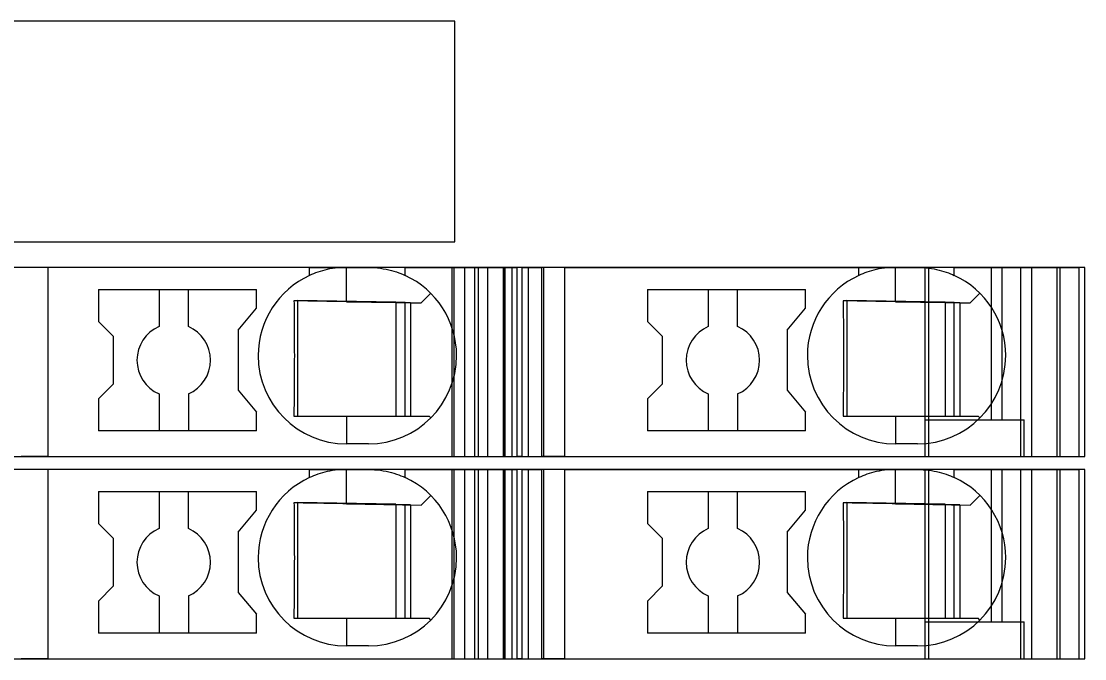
# Model space of a CAD drawing. Header units: millimetres. Extents: x 0 to 2100, y 0 to 1485.
# Drawn here: x 1246.2 to 1275.15, y 733.85 to 751.2 of the extents above; entities that cross this region are included whole.
import ezdxf
from ezdxf.enums import TextEntityAlignment as Align

# ---------------------------------------------------------------- set-up
doc = ezdxf.new("R2010")
doc.units = ezdxf.units.MM
for name, color, linetype, lineweight in [('EPLAN100', 7, 'Continuous', 9), ('EPLAN309', 5, 'Continuous', 5), ('EPLAN493', 5, 'Continuous', 5), ('MAIN-1', 7, 'Continuous', 5), ('MAIN-2', 7, 'Continuous', 5)]:
    doc.layers.add(name, color=color, linetype=linetype, lineweight=lineweight)
doc.styles.add('Tahoma', font='')
doc.styles.get('Tahoma').set_extended_font_data('Tahoma')

# ---------------------------------------------------------------- blocks, each defined once
blk = doc.blocks.new('EPLSYM_LibrarySPECIAL_Symbol12_Variant0_Placement8')
at = {"layer": 'EPLAN309', "lineweight": 13, "ltscale": 20}
blk.add_lwpolyline([(0, -5.15), (68.15, -5.15), (68.15, 0), (0, 0)], close=True, dxfattribs=at)
at = {"layer": 'EPLAN493', "color": 5, "style": 'Tahoma'}
blk.add_attdef('17_20450', text='', height=2.93475, dxfattribs=at).set_placement((0, -27.293475), align=Align.MIDDLE_RIGHT)
blk = doc.blocks.new('EPLSYM_LibrarySPECIAL_Symbol12_Variant0_Placement8_1')
at = {"layer": 'EPLAN309', "lineweight": 13, "ltscale": 20}
blk.add_lwpolyline([(0, -5.15), (68.15, -5.15), (68.15, 0), (0, 0)], close=True, dxfattribs=at)
at = {"layer": 'EPLAN493', "color": 5, "style": 'Tahoma'}
blk.add_attdef('17_20450', text='', height=2.93475, dxfattribs=at).set_placement((0, -27.293475), align=Align.MIDDLE_RIGHT)

msp = doc.modelspace()

# ---------------------------------------------------------------- linework, layer by layer
at = {"layer": 'EPLAN100', "lineweight": 0, "ltscale": 7.5}
msp.add_lwpolyline([(1220, 745.2), (1258, 745.2), (1258, 751.2), (1220, 751.2)], close=True, dxfattribs=at)
at = {"layer": 'MAIN-1'}
for p, q in [((1246.919, 744.5), (1246.2, 744.5)), ((1254.05, 744.5), (1246.919, 744.5)), ((1246.919, 744.5), (1246.919, 739.35)), ((1254.05, 744.5), (1255.05, 744.5)), ((1254.05, 744.282), (1254.05, 744.5)), ((1254.102, 744.305), (1254.05, 744.282)), ((1254.156, 744.327), (1254.102, 744.305)), ((1254.213, 744.349), (1254.156, 744.327)), ((1254.272, 744.37), (1254.213, 744.349)), ((1254.333, 744.39), (1254.272, 744.37)), ((1254.397, 744.409), (1254.333, 744.39)), ((1254.463, 744.427), (1254.397, 744.409)), ((1254.531, 744.443), (1254.463, 744.427)), ((1254.601, 744.458), (1254.531, 744.443)), ((1254.673, 744.47), (1254.601, 744.458)), ((1254.746, 744.481), (1254.673, 744.47)), ((1254.821, 744.489), (1254.746, 744.481)), ((1254.897, 744.495), (1254.821, 744.489)), ((1254.973, 744.499), (1254.897, 744.495)), ((1255.05, 744.5), (1254.973, 744.499)), ((1255.05, 743.568), (1255.05, 744.5)), ((1255.05, 744.5), (1255.65, 744.5)), ((1255.65, 744.5), (1255.732, 744.499)), ((1256.65, 744.5), (1255.65, 744.5)), ((1255.732, 744.499), (1255.814, 744.494)), ((1255.814, 744.494), (1255.896, 744.487)), ((1255.896, 744.487), (1255.975, 744.478)), ((1255.975, 744.478), (1256.053, 744.466)), ((1256.053, 744.466), (1256.13, 744.452)), ((1256.13, 744.452), (1256.204, 744.435)), ((1256.204, 744.435), (1256.275, 744.417)), ((1256.275, 744.417), (1256.345, 744.397)), ((1256.345, 744.397), (1256.411, 744.376)), ((1256.411, 744.376), (1256.475, 744.354)), ((1256.475, 744.354), (1256.536, 744.331)), ((1256.536, 744.331), (1256.594, 744.306)), ((1256.594, 744.306), (1256.65, 744.282)), ((1256.65, 744.5), (1259.704, 744.5)), ((1256.65, 744.282), (1256.65, 744.5)), ((1259.832, 744.5), (1259.704, 744.5)), ((1259.704, 739.35), (1259.704, 744.5)), ((1259.832, 744.5), (1260.367, 744.5)), ((1259.832, 739.35), (1259.832, 744.5)), ((1261, 744.5), (1260.367, 744.5)), ((1260.367, 739.35), (1260.367, 744.5)), ((1261, 744.5), (1269, 744.5)), ((1261, 739.35), (1261, 744.5)), ((1269, 744.5), (1270, 744.5)), ((1269, 744.282), (1269, 744.5)), ((1269.052, 744.305), (1269, 744.282)), ((1269.106, 744.327), (1269.052, 744.305)), ((1269.163, 744.349), (1269.106, 744.327)), ((1269.222, 744.37), (1269.163, 744.349)), ((1269.283, 744.39), (1269.222, 744.37)), ((1269.347, 744.409), (1269.283, 744.39)), ((1269.413, 744.427), (1269.347, 744.409)), ((1269.481, 744.443), (1269.413, 744.427)), ((1269.551, 744.458), (1269.481, 744.443)), ((1269.622, 744.47), (1269.551, 744.458)), ((1269.696, 744.481), (1269.622, 744.47)), ((1269.771, 744.489), (1269.696, 744.481)), ((1269.847, 744.495), (1269.771, 744.489)), ((1269.923, 744.499), (1269.847, 744.495)), ((1270, 744.5), (1269.923, 744.499)), ((1270, 743.568), (1270, 744.5)), ((1270, 744.5), (1270.6, 744.5)), ((1270.6, 744.5), (1270.677, 744.499)), ((1271.6, 744.5), (1270.6, 744.5)), ((1270.677, 744.499), (1270.753, 744.495)), ((1270.753, 744.495), (1270.829, 744.489)), ((1270.829, 744.489), (1270.904, 744.481)), ((1270.904, 744.481), (1270.978, 744.47)), ((1270.978, 744.47), (1271.049, 744.458)), ((1271.049, 744.458), (1271.119, 744.443)), ((1271.119, 744.443), (1271.187, 744.427)), ((1271.187, 744.427), (1271.253, 744.409)), ((1271.253, 744.409), (1271.317, 744.39)), ((1271.317, 744.39), (1271.378, 744.37)), ((1271.378, 744.37), (1271.437, 744.349)), ((1271.437, 744.349), (1271.494, 744.327)), ((1271.494, 744.327), (1271.548, 744.305)), ((1271.548, 744.305), (1271.6, 744.282)), ((1271.6, 744.5), (1275, 744.5)), ((1271.6, 744.282), (1271.6, 744.5)), ((1275, 739.35), (1275, 744.5)), ((1248.3, 743.9), (1248.3, 743.029)), ((1248.3, 743.9), (1252.6, 743.9)), ((1249.95, 743.9), (1249.95, 742.892)), ((1250.75, 742.892), (1250.75, 743.9)), ((1252.6, 743.389), (1252.6, 743.9)), ((1257.083, 743.533), (1257.347, 743.797)), ((1263.25, 743.9), (1263.25, 743.029)), ((1263.25, 743.9), (1267.55, 743.9)), ((1264.9, 743.9), (1264.9, 742.892)), ((1265.7, 742.892), (1265.7, 743.9)), ((1267.55, 743.389), (1267.55, 743.9)), ((1272.033, 743.533), (1272.297, 743.797)), ((1253.624, 743.592), (1253.625, 743.522)), ((1253.685, 743.591), (1253.624, 743.592)), ((1253.625, 743.522), (1253.625, 743.45)), ((1253.625, 743.45), (1253.626, 743.377)), ((1253.746, 743.59), (1253.685, 743.591)), ((1253.721, 743.591), (1253.721, 740.45)), ((1253.809, 743.589), (1253.746, 743.59)), ((1253.873, 743.588), (1253.809, 743.589)), ((1253.937, 743.587), (1253.873, 743.588)), ((1254.003, 743.586), (1253.937, 743.587)), ((1254.071, 743.585), (1254.003, 743.586)), ((1254.14, 743.584), (1254.071, 743.585)), ((1254.21, 743.582), (1254.14, 743.584)), ((1254.283, 743.581), (1254.21, 743.582)), ((1254.358, 743.58), (1254.283, 743.581)), ((1254.435, 743.579), (1254.358, 743.58)), ((1254.514, 743.577), (1254.435, 743.579)), ((1254.597, 743.576), (1254.514, 743.577)), ((1254.682, 743.575), (1254.597, 743.576)), ((1254.771, 743.573), (1254.682, 743.575)), ((1254.862, 743.571), (1254.771, 743.573)), ((1254.955, 743.57), (1254.862, 743.571)), ((1255.05, 743.568), (1254.955, 743.57)), ((1255.05, 743.568), (1257.083, 743.533)), ((1256.4, 743.545), (1256.4, 740.45)), ((1256.65, 740.45), (1256.65, 743.54)), ((1256.8, 743.538), (1256.8, 740.45)), ((1268.574, 743.592), (1268.574, 743.522)), ((1268.635, 743.591), (1268.574, 743.592)), ((1268.574, 743.522), (1268.575, 743.45)), ((1268.575, 743.45), (1268.576, 743.377)), ((1268.696, 743.59), (1268.635, 743.591)), ((1268.671, 743.591), (1268.671, 740.45)), ((1268.759, 743.589), (1268.696, 743.59)), ((1268.822, 743.588), (1268.759, 743.589)), ((1268.887, 743.587), (1268.822, 743.588)), ((1268.953, 743.586), (1268.887, 743.587)), ((1269.021, 743.585), (1268.953, 743.586)), ((1269.09, 743.584), (1269.021, 743.585)), ((1269.16, 743.582), (1269.09, 743.584)), ((1269.233, 743.581), (1269.16, 743.582)), ((1269.307, 743.58), (1269.233, 743.581)), ((1269.385, 743.579), (1269.307, 743.58)), ((1269.464, 743.577), (1269.385, 743.579)), ((1269.547, 743.576), (1269.464, 743.577)), ((1269.632, 743.575), (1269.547, 743.576)), ((1269.72, 743.573), (1269.632, 743.575)), ((1269.812, 743.571), (1269.72, 743.573)), ((1269.905, 743.57), (1269.812, 743.571)), ((1270, 743.568), (1269.905, 743.57)), ((1270, 743.568), (1272.033, 743.533)), ((1271.35, 743.545), (1271.35, 740.45)), ((1271.6, 740.45), (1271.6, 743.54)), ((1271.75, 743.538), (1271.75, 740.45)), ((1252.1, 742.793), (1252.6, 743.389)), ((1253.626, 743.377), (1253.627, 743.303)), ((1253.627, 743.303), (1253.628, 743.227)), ((1253.628, 743.227), (1253.628, 743.149)), ((1253.628, 743.149), (1253.629, 743.07)), ((1267.05, 742.793), (1267.55, 743.389)), ((1268.576, 743.377), (1268.577, 743.303)), ((1268.577, 743.303), (1268.577, 743.227)), ((1268.577, 743.227), (1268.578, 743.149)), ((1268.578, 743.149), (1268.579, 743.07)), ((1248.7, 742.629), (1248.3, 743.029)), ((1253.629, 743.07), (1253.63, 742.988)), ((1253.63, 742.988), (1253.63, 742.904)), ((1253.63, 742.904), (1253.631, 742.817)), ((1263.65, 742.629), (1263.25, 743.029)), ((1268.579, 743.07), (1268.58, 742.988)), ((1268.58, 742.988), (1268.58, 742.904)), ((1268.58, 742.904), (1268.581, 742.817)), ((1248.7, 742.629), (1248.7, 741.321)), ((1252.1, 742.793), (1252.1, 741.157)), ((1253.631, 742.817), (1253.631, 742.726)), ((1253.631, 742.726), (1253.632, 742.632)), ((1253.632, 742.632), (1253.633, 742.534)), ((1263.65, 742.629), (1263.65, 741.321)), ((1267.05, 742.793), (1267.05, 741.157)), ((1268.581, 742.817), (1268.581, 742.726)), ((1268.581, 742.726), (1268.582, 742.632)), ((1268.582, 742.632), (1268.582, 742.534)), ((1253.633, 742.534), (1253.633, 742.431)), ((1253.633, 742.431), (1253.633, 742.324)), ((1253.633, 742.324), (1253.633, 742.213)), ((1268.582, 742.534), (1268.583, 742.431)), ((1268.583, 742.431), (1268.583, 742.324)), ((1268.583, 742.324), (1268.583, 742.213)), ((1253.633, 742.213), (1253.634, 742.1)), ((1253.634, 742.1), (1253.633, 741.979)), ((1268.583, 742.213), (1268.583, 742.1)), ((1268.583, 742.1), (1268.583, 741.979)), ((1253.633, 741.747), (1253.632, 741.638)), ((1253.633, 741.979), (1253.633, 741.861)), ((1253.633, 741.861), (1253.633, 741.747)), ((1268.583, 741.747), (1268.582, 741.638)), ((1268.583, 741.979), (1268.583, 741.861)), ((1268.583, 741.861), (1268.583, 741.747)), ((1253.632, 741.534), (1253.631, 741.434)), ((1253.631, 741.434), (1253.631, 741.339)), ((1253.632, 741.638), (1253.632, 741.534)), ((1268.582, 741.534), (1268.581, 741.434)), ((1268.581, 741.434), (1268.581, 741.339)), ((1268.582, 741.638), (1268.582, 741.534)), ((1248.7, 741.321), (1248.3, 740.921)), ((1252.1, 741.157), (1252.6, 740.561)), ((1253.629, 741.159), (1253.628, 741.073)), ((1253.63, 741.248), (1253.629, 741.159)), ((1253.631, 741.339), (1253.63, 741.248)), ((1263.65, 741.321), (1263.25, 740.921)), ((1267.05, 741.157), (1267.55, 740.561)), ((1268.579, 741.159), (1268.578, 741.073)), ((1268.58, 741.248), (1268.579, 741.159)), ((1268.581, 741.339), (1268.58, 741.248)), ((1248.3, 740.921), (1248.3, 740.05)), ((1249.95, 741.058), (1249.95, 740.05)), ((1250.75, 741.058), (1250.75, 740.05)), ((1253.627, 740.908), (1253.626, 740.829)), ((1253.628, 740.99), (1253.627, 740.908)), ((1253.628, 741.073), (1253.628, 740.99)), ((1263.25, 740.921), (1263.25, 740.05)), ((1264.9, 741.058), (1264.9, 740.05)), ((1265.7, 741.058), (1265.7, 740.05)), ((1268.577, 740.908), (1268.576, 740.829)), ((1268.578, 740.99), (1268.577, 740.908)), ((1268.578, 741.073), (1268.578, 740.99)), ((1252.6, 740.05), (1252.6, 740.561)), ((1253.624, 740.598), (1253.623, 740.524)), ((1253.625, 740.75), (1253.624, 740.674)), ((1253.624, 740.674), (1253.624, 740.598)), ((1253.626, 740.829), (1253.625, 740.75)), ((1267.55, 740.05), (1267.55, 740.561)), ((1268.574, 740.598), (1268.573, 740.524)), ((1268.575, 740.75), (1268.574, 740.674)), ((1268.574, 740.674), (1268.574, 740.598)), ((1268.576, 740.829), (1268.575, 740.75)), ((1253.623, 740.524), (1253.622, 740.45)), ((1253.622, 740.45), (1253.683, 740.45)), ((1253.683, 740.45), (1253.746, 740.45)), ((1253.746, 740.45), (1253.809, 740.45)), ((1253.809, 740.45), (1253.873, 740.45)), ((1253.873, 740.45), (1253.939, 740.45)), ((1253.939, 740.45), (1254.005, 740.45)), ((1254.005, 740.45), (1254.074, 740.45)), ((1254.074, 740.45), (1254.144, 740.45)), ((1254.144, 740.45), (1254.215, 740.45)), ((1254.215, 740.45), (1254.289, 740.45)), ((1254.289, 740.45), (1254.364, 740.45)), ((1254.364, 740.45), (1254.442, 740.45)), ((1254.442, 740.45), (1254.522, 740.45)), ((1254.522, 740.45), (1254.605, 740.45)), ((1254.605, 740.45), (1254.69, 740.45)), ((1254.69, 740.45), (1254.778, 740.45)), ((1254.778, 740.45), (1254.867, 740.45)), ((1254.867, 740.45), (1254.958, 740.45)), ((1254.958, 740.45), (1255.05, 740.45)), ((1255.05, 740.45), (1257.3, 740.45)), ((1255.05, 740.45), (1255.05, 739.7)), ((1257.347, 740.403), (1257.3, 740.45)), ((1268.573, 740.524), (1268.572, 740.45)), ((1268.572, 740.45), (1268.633, 740.45)), ((1268.633, 740.45), (1268.695, 740.45)), ((1268.695, 740.45), (1268.759, 740.45)), ((1268.759, 740.45), (1268.823, 740.45)), ((1268.823, 740.45), (1268.889, 740.45)), ((1268.889, 740.45), (1268.955, 740.45)), ((1268.955, 740.45), (1269.024, 740.45)), ((1269.024, 740.45), (1269.093, 740.45)), ((1269.093, 740.45), (1269.165, 740.45)), ((1269.165, 740.45), (1269.239, 740.45)), ((1269.239, 740.45), (1269.314, 740.45)), ((1269.314, 740.45), (1269.392, 740.45)), ((1269.392, 740.45), (1269.472, 740.45)), ((1269.472, 740.45), (1269.555, 740.45)), ((1269.555, 740.45), (1269.64, 740.45)), ((1269.64, 740.45), (1269.727, 740.45)), ((1269.727, 740.45), (1269.817, 740.45)), ((1269.817, 740.45), (1269.908, 740.45)), ((1269.908, 740.45), (1270, 740.45)), ((1270, 740.45), (1270, 739.7)), ((1270, 740.45), (1272.25, 740.45)), ((1272.297, 740.403), (1272.25, 740.45)), ((1252.6, 740.05), (1248.3, 740.05)), ((1267.55, 740.05), (1263.25, 740.05)), ((1255.65, 739.7), (1255.05, 739.7)), ((1270.6, 739.7), (1270, 739.7)), ((1246.919, 739.35), (1246.2, 739.35)), ((1246.919, 739.35), (1259.704, 739.35)), ((1258.544, 739.35), (1258.544, 739.35)), ((1258.65, 739.35), (1258.65, 739.35)), ((1259.832, 739.35), (1259.704, 739.35)), ((1259.832, 739.35), (1260.367, 739.35)), ((1261, 739.35), (1260.367, 739.35)), ((1261, 739.35), (1275, 739.35)), ((1273.5, 739.35), (1273.5, 739.35)), ((1246.919, 739), (1246.2, 739)), ((1254.05, 739), (1246.919, 739)), ((1246.919, 739), (1246.919, 733.85)), ((1254.05, 739), (1255.05, 739)), ((1254.05, 738.782), (1254.05, 739)), ((1254.102, 738.805), (1254.05, 738.782)), ((1254.156, 738.827), (1254.102, 738.805)), ((1254.213, 738.849), (1254.156, 738.827)), ((1254.272, 738.87), (1254.213, 738.849)), ((1254.333, 738.89), (1254.272, 738.87)), ((1254.397, 738.909), (1254.333, 738.89)), ((1254.463, 738.927), (1254.397, 738.909)), ((1254.531, 738.943), (1254.463, 738.927)), ((1254.601, 738.958), (1254.531, 738.943)), ((1254.673, 738.97), (1254.601, 738.958)), ((1254.746, 738.981), (1254.673, 738.97)), ((1254.821, 738.989), (1254.746, 738.981)), ((1254.897, 738.995), (1254.821, 738.989)), ((1254.973, 738.999), (1254.897, 738.995)), ((1255.05, 739), (1254.973, 738.999)), ((1255.05, 738.068), (1255.05, 739)), ((1255.05, 739), (1255.65, 739)), ((1255.65, 739), (1255.732, 738.999)), ((1256.65, 739), (1255.65, 739)), ((1255.732, 738.999), (1255.814, 738.994)), ((1255.814, 738.994), (1255.896, 738.987)), ((1255.896, 738.987), (1255.975, 738.978)), ((1255.975, 738.978), (1256.053, 738.966)), ((1256.053, 738.966), (1256.13, 738.952)), ((1256.13, 738.952), (1256.204, 738.935)), ((1256.204, 738.935), (1256.275, 738.917)), ((1256.275, 738.917), (1256.345, 738.897)), ((1256.345, 738.897), (1256.411, 738.876)), ((1256.411, 738.876), (1256.475, 738.854)), ((1256.475, 738.854), (1256.536, 738.831)), ((1256.536, 738.831), (1256.594, 738.806)), ((1256.594, 738.806), (1256.65, 738.782)), ((1256.65, 739), (1259.704, 739)), ((1256.65, 738.782), (1256.65, 739)), ((1259.832, 739), (1259.704, 739)), ((1259.704, 733.85), (1259.704, 739)), ((1259.832, 739), (1260.367, 739)), ((1259.832, 733.85), (1259.832, 739)), ((1261, 739), (1260.367, 739)), ((1260.367, 733.85), (1260.367, 739)), ((1261, 739), (1269, 739)), ((1261, 733.85), (1261, 739)), ((1269, 739), (1270, 739)), ((1269, 738.782), (1269, 739)), ((1269.052, 738.805), (1269, 738.782)), ((1269.106, 738.827), (1269.052, 738.805)), ((1269.163, 738.849), (1269.106, 738.827)), ((1269.222, 738.87), (1269.163, 738.849)), ((1269.283, 738.89), (1269.222, 738.87)), ((1269.347, 738.909), (1269.283, 738.89)), ((1269.413, 738.927), (1269.347, 738.909)), ((1269.481, 738.943), (1269.413, 738.927)), ((1269.551, 738.958), (1269.481, 738.943)), ((1269.622, 738.97), (1269.551, 738.958)), ((1269.696, 738.981), (1269.622, 738.97)), ((1269.771, 738.989), (1269.696, 738.981)), ((1269.847, 738.995), (1269.771, 738.989)), ((1269.923, 738.999), (1269.847, 738.995)), ((1270, 739), (1269.923, 738.999)), ((1270, 738.068), (1270, 739)), ((1270, 739), (1270.6, 739)), ((1270.6, 739), (1270.677, 738.999)), ((1271.6, 739), (1270.6, 739)), ((1270.677, 738.999), (1270.753, 738.995)), ((1270.753, 738.995), (1270.829, 738.989)), ((1270.829, 738.989), (1270.904, 738.981)), ((1270.904, 738.981), (1270.978, 738.97)), ((1270.978, 738.97), (1271.049, 738.958)), ((1271.049, 738.958), (1271.119, 738.943)), ((1271.119, 738.943), (1271.187, 738.927)), ((1271.187, 738.927), (1271.253, 738.909)), ((1271.253, 738.909), (1271.317, 738.89)), ((1271.317, 738.89), (1271.378, 738.87)), ((1271.378, 738.87), (1271.437, 738.849)), ((1271.437, 738.849), (1271.494, 738.827)), ((1271.494, 738.827), (1271.548, 738.805)), ((1271.548, 738.805), (1271.6, 738.782)), ((1271.6, 739), (1275, 739)), ((1271.6, 738.782), (1271.6, 739)), ((1275, 733.85), (1275, 739)), ((1248.3, 738.4), (1248.3, 737.529)), ((1248.3, 738.4), (1252.6, 738.4)), ((1249.95, 738.4), (1249.95, 737.392)), ((1250.75, 737.392), (1250.75, 738.4)), ((1252.6, 737.889), (1252.6, 738.4)), ((1257.083, 738.033), (1257.347, 738.297)), ((1263.25, 738.4), (1263.25, 737.529)), ((1263.25, 738.4), (1267.55, 738.4)), ((1264.9, 738.4), (1264.9, 737.392)), ((1265.7, 737.392), (1265.7, 738.4)), ((1267.55, 737.889), (1267.55, 738.4)), ((1272.033, 738.033), (1272.297, 738.297)), ((1253.624, 738.092), (1253.625, 738.022)), ((1253.685, 738.091), (1253.624, 738.092)), ((1253.625, 738.022), (1253.625, 737.95)), ((1253.625, 737.95), (1253.626, 737.877)), ((1253.746, 738.09), (1253.685, 738.091)), ((1253.721, 738.091), (1253.721, 734.95)), ((1253.809, 738.089), (1253.746, 738.09)), ((1253.873, 738.088), (1253.809, 738.089)), ((1253.937, 738.087), (1253.873, 738.088)), ((1254.003, 738.086), (1253.937, 738.087)), ((1254.071, 738.085), (1254.003, 738.086)), ((1254.14, 738.084), (1254.071, 738.085)), ((1254.21, 738.082), (1254.14, 738.084)), ((1254.283, 738.081), (1254.21, 738.082)), ((1254.358, 738.08), (1254.283, 738.081)), ((1254.435, 738.079), (1254.358, 738.08)), ((1254.514, 738.077), (1254.435, 738.079)), ((1254.597, 738.076), (1254.514, 738.077)), ((1254.682, 738.075), (1254.597, 738.076)), ((1254.771, 738.073), (1254.682, 738.075)), ((1254.862, 738.071), (1254.771, 738.073)), ((1254.955, 738.07), (1254.862, 738.071)), ((1255.05, 738.068), (1254.955, 738.07)), ((1255.05, 738.068), (1257.083, 738.033)), ((1256.4, 738.045), (1256.4, 734.95)), ((1256.65, 734.95), (1256.65, 738.04)), ((1256.8, 738.038), (1256.8, 734.95)), ((1268.574, 738.092), (1268.574, 738.022)), ((1268.635, 738.091), (1268.574, 738.092)), ((1268.574, 738.022), (1268.575, 737.95)), ((1268.575, 737.95), (1268.576, 737.877)), ((1268.696, 738.09), (1268.635, 738.091)), ((1268.671, 738.091), (1268.671, 734.95)), ((1268.759, 738.089), (1268.696, 738.09)), ((1268.822, 738.088), (1268.759, 738.089)), ((1268.887, 738.087), (1268.822, 738.088)), ((1268.953, 738.086), (1268.887, 738.087)), ((1269.021, 738.085), (1268.953, 738.086)), ((1269.09, 738.084), (1269.021, 738.085)), ((1269.16, 738.082), (1269.09, 738.084)), ((1269.233, 738.081), (1269.16, 738.082)), ((1269.307, 738.08), (1269.233, 738.081)), ((1269.385, 738.079), (1269.307, 738.08)), ((1269.464, 738.077), (1269.385, 738.079)), ((1269.547, 738.076), (1269.464, 738.077)), ((1269.632, 738.075), (1269.547, 738.076)), ((1269.72, 738.073), (1269.632, 738.075)), ((1269.812, 738.071), (1269.72, 738.073)), ((1269.905, 738.07), (1269.812, 738.071)), ((1270, 738.068), (1269.905, 738.07)), ((1270, 738.068), (1272.033, 738.033)), ((1271.35, 738.045), (1271.35, 734.95)), ((1271.6, 734.95), (1271.6, 738.04)), ((1271.75, 738.038), (1271.75, 734.95)), ((1252.1, 737.293), (1252.6, 737.889)), ((1253.626, 737.877), (1253.627, 737.803)), ((1253.627, 737.803), (1253.628, 737.727)), ((1253.628, 737.727), (1253.628, 737.649)), ((1253.628, 737.649), (1253.629, 737.57)), ((1267.05, 737.293), (1267.55, 737.889)), ((1268.576, 737.877), (1268.577, 737.803)), ((1268.577, 737.803), (1268.577, 737.727)), ((1268.577, 737.727), (1268.578, 737.649)), ((1268.578, 737.649), (1268.579, 737.57)), ((1248.7, 737.129), (1248.3, 737.529)), ((1253.629, 737.57), (1253.63, 737.488)), ((1253.63, 737.488), (1253.63, 737.404)), ((1253.63, 737.404), (1253.631, 737.317)), ((1263.65, 737.129), (1263.25, 737.529)), ((1268.579, 737.57), (1268.58, 737.488)), ((1268.58, 737.488), (1268.58, 737.404)), ((1268.58, 737.404), (1268.581, 737.317)), ((1248.7, 737.129), (1248.7, 735.821)), ((1252.1, 737.293), (1252.1, 735.657)), ((1253.631, 737.317), (1253.631, 737.226)), ((1253.631, 737.226), (1253.632, 737.132)), ((1253.632, 737.132), (1253.633, 737.034)), ((1263.65, 737.129), (1263.65, 735.821)), ((1267.05, 737.293), (1267.05, 735.657)), ((1268.581, 737.317), (1268.581, 737.226)), ((1268.581, 737.226), (1268.582, 737.132)), ((1268.582, 737.132), (1268.582, 737.034)), ((1253.633, 737.034), (1253.633, 736.931)), ((1253.633, 736.931), (1253.633, 736.824)), ((1253.633, 736.824), (1253.633, 736.713)), ((1268.582, 737.034), (1268.583, 736.931)), ((1268.583, 736.931), (1268.583, 736.824)), ((1268.583, 736.824), (1268.583, 736.713)), ((1253.633, 736.713), (1253.634, 736.6)), ((1253.634, 736.6), (1253.633, 736.479)), ((1268.583, 736.713), (1268.583, 736.6)), ((1268.583, 736.6), (1268.583, 736.479)), ((1253.633, 736.247), (1253.632, 736.138)), ((1253.633, 736.479), (1253.633, 736.361)), ((1253.633, 736.361), (1253.633, 736.247)), ((1268.583, 736.247), (1268.582, 736.138)), ((1268.583, 736.479), (1268.583, 736.361)), ((1268.583, 736.361), (1268.583, 736.247)), ((1253.632, 736.034), (1253.631, 735.934)), ((1253.631, 735.934), (1253.631, 735.839)), ((1253.632, 736.138), (1253.632, 736.034)), ((1268.582, 736.034), (1268.581, 735.934)), ((1268.581, 735.934), (1268.581, 735.839)), ((1268.582, 736.138), (1268.582, 736.034)), ((1248.7, 735.821), (1248.3, 735.421)), ((1252.1, 735.657), (1252.6, 735.061)), ((1253.629, 735.659), (1253.628, 735.573)), ((1253.63, 735.748), (1253.629, 735.659)), ((1253.631, 735.839), (1253.63, 735.748)), ((1263.65, 735.821), (1263.25, 735.421)), ((1267.05, 735.657), (1267.55, 735.061)), ((1268.579, 735.659), (1268.578, 735.573)), ((1268.58, 735.748), (1268.579, 735.659)), ((1268.581, 735.839), (1268.58, 735.748)), ((1248.3, 735.421), (1248.3, 734.55)), ((1249.95, 735.558), (1249.95, 734.55)), ((1250.75, 735.558), (1250.75, 734.55)), ((1253.627, 735.408), (1253.626, 735.329)), ((1253.628, 735.49), (1253.627, 735.408)), ((1253.628, 735.573), (1253.628, 735.49)), ((1263.25, 735.421), (1263.25, 734.55)), ((1264.9, 735.558), (1264.9, 734.55)), ((1265.7, 735.558), (1265.7, 734.55)), ((1268.577, 735.408), (1268.576, 735.329)), ((1268.578, 735.49), (1268.577, 735.408)), ((1268.578, 735.573), (1268.578, 735.49)), ((1252.6, 734.55), (1252.6, 735.061)), ((1253.624, 735.098), (1253.623, 735.024)), ((1253.625, 735.25), (1253.624, 735.174)), ((1253.624, 735.174), (1253.624, 735.098)), ((1253.626, 735.329), (1253.625, 735.25)), ((1267.55, 734.55), (1267.55, 735.061)), ((1268.574, 735.098), (1268.573, 735.024)), ((1268.575, 735.25), (1268.574, 735.174)), ((1268.574, 735.174), (1268.574, 735.098)), ((1268.576, 735.329), (1268.575, 735.25)), ((1253.623, 735.024), (1253.622, 734.95)), ((1253.622, 734.95), (1253.683, 734.95)), ((1253.683, 734.95), (1253.746, 734.95)), ((1253.746, 734.95), (1253.809, 734.95)), ((1253.809, 734.95), (1253.873, 734.95)), ((1253.873, 734.95), (1253.939, 734.95)), ((1253.939, 734.95), (1254.005, 734.95)), ((1254.005, 734.95), (1254.074, 734.95)), ((1254.074, 734.95), (1254.144, 734.95)), ((1254.144, 734.95), (1254.215, 734.95)), ((1254.215, 734.95), (1254.289, 734.95)), ((1254.289, 734.95), (1254.364, 734.95)), ((1254.364, 734.95), (1254.442, 734.95)), ((1254.442, 734.95), (1254.522, 734.95)), ((1254.522, 734.95), (1254.605, 734.95)), ((1254.605, 734.95), (1254.69, 734.95)), ((1254.69, 734.95), (1254.778, 734.95)), ((1254.778, 734.95), (1254.867, 734.95)), ((1254.867, 734.95), (1254.958, 734.95)), ((1254.958, 734.95), (1255.05, 734.95)), ((1255.05, 734.95), (1257.3, 734.95)), ((1255.05, 734.95), (1255.05, 734.2)), ((1257.347, 734.903), (1257.3, 734.95)), ((1268.573, 735.024), (1268.572, 734.95)), ((1268.572, 734.95), (1268.633, 734.95)), ((1268.633, 734.95), (1268.695, 734.95)), ((1268.695, 734.95), (1268.759, 734.95)), ((1268.759, 734.95), (1268.823, 734.95)), ((1268.823, 734.95), (1268.889, 734.95)), ((1268.889, 734.95), (1268.955, 734.95)), ((1268.955, 734.95), (1269.024, 734.95)), ((1269.024, 734.95), (1269.093, 734.95)), ((1269.093, 734.95), (1269.165, 734.95)), ((1269.165, 734.95), (1269.239, 734.95)), ((1269.239, 734.95), (1269.314, 734.95)), ((1269.314, 734.95), (1269.392, 734.95)), ((1269.392, 734.95), (1269.472, 734.95)), ((1269.472, 734.95), (1269.555, 734.95)), ((1269.555, 734.95), (1269.64, 734.95)), ((1269.64, 734.95), (1269.727, 734.95)), ((1269.727, 734.95), (1269.817, 734.95)), ((1269.817, 734.95), (1269.908, 734.95)), ((1269.908, 734.95), (1270, 734.95)), ((1270, 734.95), (1270, 734.2)), ((1270, 734.95), (1272.25, 734.95)), ((1272.297, 734.903), (1272.25, 734.95)), ((1252.6, 734.55), (1248.3, 734.55)), ((1267.55, 734.55), (1263.25, 734.55)), ((1255.65, 734.2), (1255.05, 734.2)), ((1270.6, 734.2), (1270, 734.2)), ((1246.919, 733.85), (1246.2, 733.85)), ((1246.919, 733.85), (1259.704, 733.85)), ((1258.544, 733.85), (1258.544, 733.85)), ((1258.65, 733.85), (1258.65, 733.85)), ((1259.832, 733.85), (1259.704, 733.85)), ((1259.832, 733.85), (1260.367, 733.85)), ((1261, 733.85), (1260.367, 733.85)), ((1261, 733.85), (1275, 733.85)), ((1273.5, 733.85), (1273.5, 733.85))]:
    msp.add_line(p, q, dxfattribs=at)
for centre, radius, start, end in [((1255.05, 742.1), 2.4, 114.6244, 180), ((1255.65, 742.1), 2.4, 0, 65.3756), ((1270, 742.1), 2.4, 114.6244, 180), ((1270.6, 742.1), 2.4, 0, 65.3756), ((1250.35, 741.975), 1, 113.5782, 180), ((1250.35, 741.975), 1, 0, 66.4218), ((1265.3, 741.975), 1, 113.5782, 180), ((1265.3, 741.975), 1, 0, 66.4218), ((1255.05, 742.1), 2.4, 180, 270), ((1255.65, 742.1), 2.4, 270, 0), ((1270, 742.1), 2.4, 180, 270), ((1270.6, 742.1), 2.4, 270, 0), ((1250.35, 741.975), 1, 180, 246.4218), ((1250.35, 741.975), 1, 293.5782, 0), ((1265.3, 741.975), 1, 180, 246.4218), ((1265.3, 741.975), 1, 293.5782, 0), ((1255.05, 736.6), 2.4, 114.6244, 180), ((1255.65, 736.6), 2.4, 0, 65.3756), ((1270, 736.6), 2.4, 114.6244, 180), ((1270.6, 736.6), 2.4, 0, 65.3756), ((1250.35, 736.475), 1, 113.5782, 180), ((1250.35, 736.475), 1, 0, 66.4218), ((1265.3, 736.475), 1, 113.5782, 180), ((1265.3, 736.475), 1, 0, 66.4218), ((1255.05, 736.6), 2.4, 180, 270), ((1255.65, 736.6), 2.4, 270, 0), ((1270, 736.6), 2.4, 180, 270), ((1270.6, 736.6), 2.4, 270, 0), ((1250.35, 736.475), 1, 180, 246.4218), ((1250.35, 736.475), 1, 293.5782, 0), ((1265.3, 736.475), 1, 180, 246.4218), ((1265.3, 736.475), 1, 293.5782, 0)]:
    msp.add_arc(centre, radius, start, end, dxfattribs=at)
at = {"layer": 'MAIN-2'}
for p, q in [((1257.931, 739.35), (1257.931, 744.5)), ((1257.971, 744.5), (1257.971, 739.35)), ((1258.262, 744.5), (1258.262, 739.35)), ((1258.544, 739.35), (1258.544, 744.5)), ((1258.65, 739.35), (1258.65, 744.5)), ((1258.891, 744.5), (1258.891, 739.35)), ((1259.316, 744.5), (1259.316, 739.35)), ((1259.361, 744.5), (1259.361, 739.35)), ((1259.363, 739.35), (1259.363, 744.5)), ((1259.55, 744.5), (1259.55, 739.35)), ((1260.008, 739.35), (1260.008, 744.5)), ((1260.414, 744.5), (1260.414, 739.35)), ((1270.8, 744.5), (1270.8, 739.35)), ((1270.898, 744.5), (1270.898, 739.35)), ((1272.6, 744.5), (1272.6, 740.35)), ((1272.9, 740.35), (1272.9, 744.5)), ((1273.4, 744.5), (1273.4, 739.35)), ((1273.709, 739.35), (1273.709, 744.5)), ((1274.4, 739.35), (1274.4, 744.5)), ((1274.47, 744.5), (1274.47, 739.35)), ((1253.721, 743.6), (1253.624, 743.592)), ((1253.721, 743.6), (1253.721, 743.591)), ((1256.4, 743.553), (1253.721, 743.6)), ((1256.4, 743.548), (1256.4, 743.553)), ((1256.65, 743.543), (1256.4, 743.548)), ((1256.4, 743.548), (1256.4, 743.545)), ((1256.65, 743.543), (1256.65, 743.542)), ((1256.8, 743.539), (1256.65, 743.542)), ((1256.65, 743.54), (1256.65, 743.542)), ((1256.8, 743.538), (1256.8, 743.539)), ((1256.8, 743.538), (1257.083, 743.533)), ((1256.8, 743.538), (1256.8, 743.538)), ((1268.671, 743.6), (1268.574, 743.592)), ((1268.671, 743.6), (1268.671, 743.591)), ((1271.35, 743.553), (1268.671, 743.6)), ((1271.35, 743.548), (1271.35, 743.553)), ((1271.6, 743.543), (1271.35, 743.548)), ((1271.35, 743.548), (1271.35, 743.545)), ((1271.6, 743.543), (1271.6, 743.542)), ((1271.75, 743.539), (1271.6, 743.542)), ((1271.6, 743.54), (1271.6, 743.542)), ((1271.75, 743.538), (1271.75, 743.539)), ((1271.75, 743.538), (1272.033, 743.533)), ((1271.75, 743.538), (1271.75, 743.538)), ((1256.4, 740.45), (1256.4, 740.45)), ((1256.65, 740.45), (1256.65, 740.45)), ((1257.347, 740.403), (1257.347, 740.403)), ((1270.8, 740.35), (1273.5, 740.35)), ((1271.35, 740.45), (1271.35, 740.45)), ((1271.6, 740.45), (1271.6, 740.45)), ((1272.297, 740.403), (1272.297, 740.403)), ((1273.5, 739.35), (1273.5, 740.35)), ((1257.931, 733.85), (1257.931, 739)), ((1257.971, 739), (1257.971, 733.85)), ((1258.262, 739), (1258.262, 733.85)), ((1258.544, 733.85), (1258.544, 739)), ((1258.65, 733.85), (1258.65, 739)), ((1258.891, 739), (1258.891, 733.85)), ((1259.316, 739), (1259.316, 733.85)), ((1259.361, 739), (1259.361, 733.85)), ((1259.363, 733.85), (1259.363, 739)), ((1259.55, 739), (1259.55, 733.85)), ((1260.008, 733.85), (1260.008, 739)), ((1260.414, 739), (1260.414, 733.85)), ((1270.8, 739), (1270.8, 733.85)), ((1270.898, 739), (1270.898, 733.85)), ((1272.6, 739), (1272.6, 734.85)), ((1272.9, 734.85), (1272.9, 739)), ((1273.4, 739), (1273.4, 733.85)), ((1273.709, 733.85), (1273.709, 739)), ((1274.4, 733.85), (1274.4, 739)), ((1274.47, 739), (1274.47, 733.85)), ((1253.721, 738.1), (1253.624, 738.092)), ((1253.721, 738.1), (1253.721, 738.091)), ((1256.4, 738.053), (1253.721, 738.1)), ((1256.4, 738.048), (1256.4, 738.053)), ((1256.65, 738.043), (1256.4, 738.048)), ((1256.4, 738.048), (1256.4, 738.045)), ((1256.65, 738.043), (1256.65, 738.042)), ((1256.8, 738.039), (1256.65, 738.042)), ((1256.65, 738.04), (1256.65, 738.042)), ((1256.8, 738.038), (1256.8, 738.039)), ((1256.8, 738.038), (1257.083, 738.033)), ((1256.8, 738.038), (1256.8, 738.038)), ((1268.671, 738.1), (1268.574, 738.092)), ((1268.671, 738.1), (1268.671, 738.091)), ((1271.35, 738.053), (1268.671, 738.1)), ((1271.35, 738.048), (1271.35, 738.053)), ((1271.6, 738.043), (1271.35, 738.048)), ((1271.35, 738.048), (1271.35, 738.045)), ((1271.6, 738.043), (1271.6, 738.042)), ((1271.75, 738.039), (1271.6, 738.042)), ((1271.6, 738.04), (1271.6, 738.042)), ((1271.75, 738.038), (1271.75, 738.039)), ((1271.75, 738.038), (1272.033, 738.033)), ((1271.75, 738.038), (1271.75, 738.038)), ((1256.4, 734.95), (1256.4, 734.95)), ((1256.65, 734.95), (1256.65, 734.95)), ((1257.347, 734.903), (1257.347, 734.903)), ((1270.8, 734.85), (1273.5, 734.85)), ((1271.35, 734.95), (1271.35, 734.95)), ((1271.6, 734.95), (1271.6, 734.95)), ((1272.297, 734.903), (1272.297, 734.903)), ((1273.5, 733.85), (1273.5, 734.85))]:
    msp.add_line(p, q, dxfattribs=at)

# ---------------------------------------------------------------- block references
ref = msp.add_blockref('EPLSYM_LibrarySPECIAL_Symbol12_Variant0_Placement8', (1207, 744.5))
ref.add_attrib('17_20450', '21', dxfattribs={"layer": 'EPLAN493', "color": 5, "height": 2.9348, "style": 'Tahoma'}).set_placement((1206, 741.632), align=Align.MIDDLE_RIGHT)
ref = msp.add_blockref('EPLSYM_LibrarySPECIAL_Symbol12_Variant0_Placement8_1', (1207, 739))
ref.add_attrib('17_20450', '21', dxfattribs={"layer": 'EPLAN493', "color": 5, "height": 2.9348, "style": 'Tahoma'}).set_placement((1206, 736.132), align=Align.MIDDLE_RIGHT)

doc.saveas('drawing.dxf')
